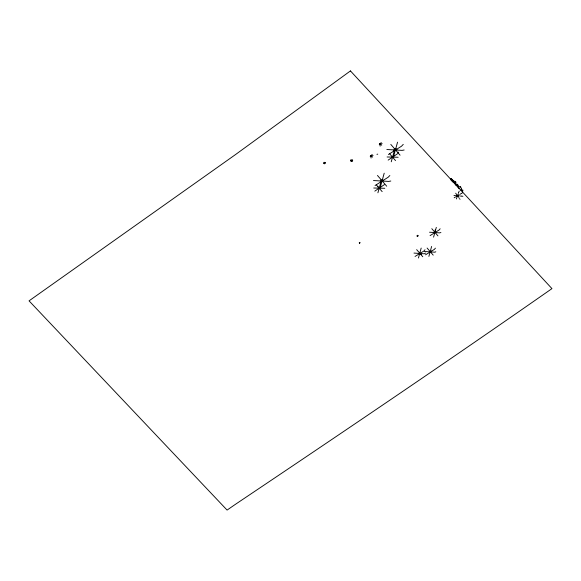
<?xml version="1.0" encoding="UTF-8"?>
<svg xmlns="http://www.w3.org/2000/svg" width="581" height="581" viewBox="0 0 581 581"><rect width="100%" height="100%" fill="white"/><g stroke="black" fill="none" stroke-linecap="round" stroke-linejoin="round"><path stroke-width="0.87" d="M435.016 232.618L435.14 229.945M452.846 181.613C452.817 179.87 451.067 178.294 450.645 179.275M451.531 180.357L451.001 179.318M384.201 173.196L380.127 187.895M397.557 142.163L393.482 156.863M417.245 235.407L417.928 236.264M436.309 227.389L433.579 237.142M456.833 197.62L456.397 198.942M380.577 183.218L377.904 192.798M393.933 152.186L391.26 161.772M350.619 160.073L350.568 160.472L352.718 160.559M459.237 194.729L457.276 196.233L456.978 195.92M324.409 163.886L324.721 162.273M459.215 191.105L458.765 192.246M455.439 184.504L455.947 182.449L455.526 181.345L454.037 182.187M460.842 193.793L460.196 194.228M459.368 195.913L457.247 196L456.942 195.594M351.999 159.724L351.49 161.554L351.374 160.952M359.479 243.025L359.646 242.437M417.463 236.394L417.652 235.254M455.94 185.078L456.158 184.417L455.301 183.109M392.945 157.633L393.068 157.255M422.779 256.744L416.671 249.648M433.208 255.139L427.1 248.043M437.951 235.879L431.806 228.696M452.795 181.533C453.202 180.408 452.316 178.578 451.103 179.369M457.494 196.356L458.089 194.112M458.583 187.881L458.787 187.496L459.026 188.629M398.312 152.077L398.159 152.723M461.082 196.073L460.384 196.058M394.129 151.307L396.133 148.482M380.773 182.34L382.777 179.507M461.14 190.815L461.045 190.132M440.144 228.783L439.062 230.032L430.093 235.595M425.009 249.75L423.927 250.992L415.059 256.446M435.438 248.145L434.356 249.387L425.488 254.841M450.914 179.304L450.805 178.57L451.582 179.841M397.767 153.587L388.166 160.109M384.411 184.62L374.81 191.142M450.529 179.297L451.023 179.413M435.815 251.805L434.748 252.19L424.413 251.471M458.489 193.277L458.627 192.616M381.245 142.534L379.473 144.589M372.181 154.437L370.417 156.507M398.145 157.255L387.099 156.979M384.789 188.288L373.743 188.012M455.519 196.923L454.189 197.765M453.093 181.613L453.906 180.858L452.86 181.214L453.107 181.693L453.616 180.335L454.204 183.08M404.151 149.992L402.103 150.377L386.823 149.513M390.802 181.025L388.747 181.41L373.474 180.546M425.59 253.04L424.319 253.795L413.984 253.076M403.272 144.364L401.515 146.216L388.42 154.502M462.432 192.158L462.904 190.466C463.202 188.484 460.232 192.587 461.597 188.672C461.713 186.828 459.854 189.137 460.653 186.37C457.625 188.6 458.656 182.608 456.194 184.7L455.809 184.889M440.906 232.523L439.65 232.872L429.548 232.218M418.458 258.008L421.181 248.072M428.887 256.395L431.61 246.467M323.719 163.624L325.258 162.477M456.724 196.334L456.179 196.538M430.23 252.001L431.596 251.057M352.602 159.986L350.713 161.213L350.633 160.16M359.305 242.952L359.915 242.553M417.078 236.227L417.986 235.399M457.058 197.01L457.414 196.146M375.065 185.535L388.159 177.249L389.851 175.506M393.591 150.145L396.917 149.404M380.235 181.17L383.569 180.437M455.373 195.565L453.95 195.485M377.752 154.147L376.938 154.321M382.167 143.66L379.277 144.342M373.104 155.57L370.213 156.26M461.241 193.56L462.505 192.805M454.618 183.865L455.141 182.637L455.613 184.475M462.897 196.291L461.51 196.117M456.666 195.775L456.085 195.63M323.537 162.985L325.396 162.97M417.005 235.857L418.051 235.726M359.269 242.785L359.966 242.814M381.717 145.156L379.371 144.015M370.337 155.999L372.653 157.059M395.523 160.603L389.626 153.747M382.167 191.636L376.27 184.78M419.802 253.606L421.61 254.66M460.029 199.312L459.665 198.833M459.172 198.172L458.888 197.7M456.492 194.345L455.686 193.182M400.077 155.192L390.81 144.415M386.721 186.218L377.461 175.447M323.973 162.346L325.062 163.464M452.831 181.802L451.662 180.459L452.708 181.889M351.273 159.928L352.427 161.286L352.144 160.734M359.399 242.626L359.77 243.069M455.78 184.635L456.579 185.361L456.862 184.119L457.247 186.421L457.705 185.608L458.126 187.598M394.368 148.707L395.392 150.101M381.013 179.74L382.037 181.134M457.436 195.797L458.387 196.988M451.139 179.914L451.43 180.43M377.744 186.341L379.175 188.411M456.826 194.817L457.116 195.187M451.038 179.173C453.674 180.008 452.062 180.19 452.657 181.599M451.328 180.422L451.154 180.008M379.713 143.797L380.148 146.136M370.656 155.723L371.085 158.039M350.445 70.918L235.661 154.466L29.05 300.856L227.084 510.082L235.61 504.199C341.584 433.114 447.326 361.687 551.95 288.619L350.445 70.918"/></g></svg>
